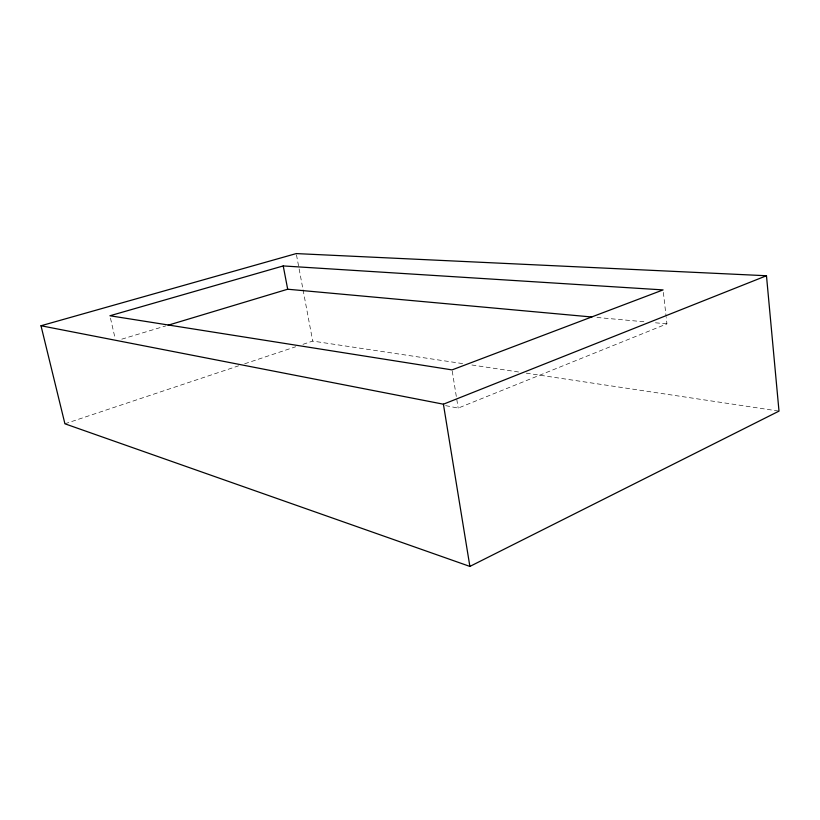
<?xml version="1.0" encoding="UTF-8"?>
<svg xmlns="http://www.w3.org/2000/svg" width="820" height="820" viewBox="0 0 820 820"><rect width="100%" height="100%" fill="white"/><g stroke="black" fill="none" stroke-linecap="round" stroke-linejoin="round"><path stroke-width="0.61" stroke-dasharray="4.1 3.07" d="M445.629 405.633L458.175 408.093L666.957 323.849L666.24 317.565M64.924 423.796L238.62 365.812M244.688 363.783L295.702 346.757M302.99 344.328L312.707 341.079L464.345 363.854M121.801 339.152L165.712 325.93M596.96 317.463L645.319 321.881M655.498 322.803L666.957 323.849M471.93 364.992L518.691 372.013M526.266 373.151L779 411.117M110.474 318.16L115.159 338.578M296.471 254.835L302.826 288.579M303.062 289.829L312.707 341.079M452.25 371.132L458.175 408.093M663.37 292.422L666.096 316.315"/><path stroke-width="1.23" d="M469.88 566.415L779 411.117L766.474 275.745L296.235 253.585L41 325.755L64.924 423.796L469.88 566.415L443.405 404.198L41 325.755M443.405 404.198L766.474 275.745M168.151 325.202L287.687 289.224L591.866 317.002M283.228 265.936L109.921 315.761L452.056 369.902L663.083 289.911L283.228 265.936L287.687 289.224"/></g></svg>
